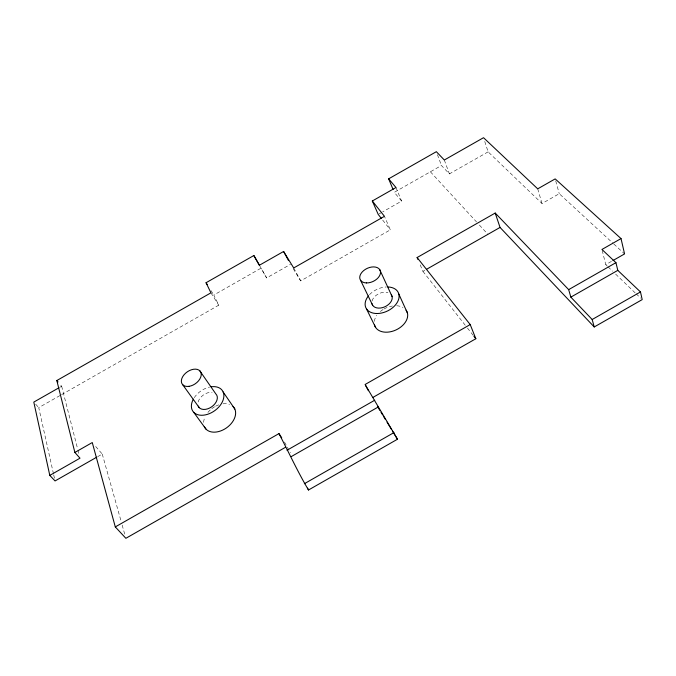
<?xml version="1.0" encoding="UTF-8"?>
<svg xmlns="http://www.w3.org/2000/svg" width="676" height="676" viewBox="0 0 676 676"><rect width="100%" height="100%" fill="white"/><g stroke="black" fill="none" stroke-linecap="round" stroke-linejoin="round"><path stroke-width="0.51" stroke-dasharray="3.38 2.54" d="M97.716 456.638L102.253 454.052L94.936 445.619M420.219 264.907L422.939 271.363L424.773 270.324M484.751 141.47L488.123 151.855L542.017 203.527L559.255 193.708L613.039 243.301M602.206 250.475L605.755 264.646L612.025 261.071M61.584 394.632L218.737 305.189L213.81 295.04L261.063 268.152L266.614 277.929L290.545 264.308M488.123 151.855L449.388 173.901L441.436 165.493L394.277 192.33L401.612 201.093L382.717 211.85M59.86 387.264L61.66 386.241L59.243 383.385M53.472 473.808L38.743 407.636L60.671 395.156M379.118 213.895L381.813 212.357M293.215 268.676L300.685 280.895L390.348 229.848L384.45 216.312M613.808 244.002L624.565 253.922M605.755 264.646L607.268 266.107M608.028 266.834L612.583 271.203M615.625 274.118L635.364 293.046M636.124 293.773L640.679 298.141M430.392 171.78L476.563 221.981M479.402 225.074L487.92 234.344M35.651 404.172L38.743 407.636M382.684 220.097L390.348 229.848M422.939 271.363L466.803 327.235M467.454 328.054L473.259 335.448M284.495 442.045L290.426 452.785M211.039 290.646L213.81 295.04M210.929 292.835L218.737 305.189M259.905 266.158L266.614 277.929M293.705 267.966L300.685 280.895M395.975 187.522L401.612 201.093M437.44 154.643L441.436 165.493M444.326 160.009L449.388 173.901M537.716 188.841L542.017 203.527M102.253 454.052L121.038 521.044M122.17 525.108L124.73 534.243M555.723 180.872L559.255 193.708M61.66 386.241L77.681 449.067M77.934 450.081L78.974 454.137M53.7 474.831L54.832 479.918M374.31 321.345A17.593 12.075 -25 0 1 376.777 315.396M380.343 311.535A17.593 12.075 -25 0 1 383.224 309.439M384.002 308.983A17.593 12.075 -25 0 1 392.443 306M396.668 305.763A17.593 12.075 -25 0 1 403.006 307.47M369.493 294.694A17.914 12.033 -25.2 0 1 386.317 286.962M203.637 422.382A17.686 12.092 -35.7 0 1 205.065 416.889M207.921 412.428A17.686 12.092 -35.7 0 1 211.106 409.25M211.816 408.676A17.686 12.092 -35.7 0 1 214.85 406.648M215.644 406.217A17.686 12.092 -35.7 0 1 218.914 404.797M223.029 403.817A17.686 12.092 -35.7 0 1 229.553 404.375M372.045 301.023A10.748 7.216 -25.2 0 1 387.956 292.564M194.249 397.665A18.015 12.041 -35.4 0 1 209.568 387.078M198.11 402.026A10.808 7.225 -35.4 0 1 212.146 392.317"/><path stroke-width="1.01" d="M96.803 457.153L55.06 480.94L49.796 475.397L80.005 458.184L74.875 452.464L92.274 442.552L115.3 526.917L125.871 538.299L285.424 447.318M417.886 259.381L417.109 257.539L495.212 213.05L568.668 289.632L570.848 297.136L592.168 319.511L594.229 326.964L642.2 299.603L640.485 291.947L617.796 270.366L615.946 262.668L601.953 249.461L621.024 238.586L624.565 253.922L612.921 260.564M426.598 269.276L500.046 227.432L594.229 326.964M115.3 526.917L278.968 433.603L281.731 437.828M373.101 397.319L475.836 338.735L470.209 324.573L365.091 384.5L397.48 439.231L308.501 489.999C297.643 471.78 288.855 452.379 278.968 433.603M287.013 450.25L374.724 400.226M568.668 289.632L615.946 262.668M291.212 456.621L378.29 406.96M570.848 297.136L617.796 270.366M304.344 483.729L393.973 432.589M592.168 319.511L640.485 291.947M74.875 452.464L56.818 380.537L210.929 292.835L206.053 282.729L253.863 255.528L259.516 265.44M393.069 189.441L388.641 178.836L436.35 151.686L444.326 160.009L483.526 137.701L537.716 188.841L555.173 178.895L621.024 238.586M388.641 178.836L395.975 187.522L372.315 200.992L384.45 216.312L293.705 267.966L283.599 251.472L259.381 265.254L253.863 255.528M58.964 387.77L33.8 402.093L49.796 475.397M56.818 380.537L58.026 381.957M417.109 257.539L470.209 324.573M381.408 218.475L378.222 214.41L372.315 200.992M473.901 336.268L475.836 338.735M193.725 412.318L206.019 429.142M182.731 384.762L199.276 407.704M199.766 370.761L215.838 393.931A10.808 7.225 -35.4 0 1 211.622 406.859A10.808 7.225 -35.4 0 1 198.237 406.124M223.122 391.945L234.851 409.073M206.053 282.729L207.16 284.495M377.681 406.842L379.878 410.442M380.985 412.233L382.633 414.937M383.731 416.737L385.379 419.433M387.035 422.137L391.429 429.328M392.528 431.127L397.48 439.231M283.599 251.472L288.567 260.64M365.564 385.396L368.403 390.728M366.51 308.94L375.645 327.522M307.597 488.14L308.501 489.999M360.57 280.295L372.713 305.4M379.616 269.445L392.105 296.519M398.848 294.119L407.434 313.03M495.212 213.05L500.046 227.432M233.043 406.496A17.686 12.092 -35.7 0 1 226.375 427.967A17.686 12.092 -35.7 0 1 204.304 426.48M211.225 386.782A18.015 12.041 -35.4 0 1 223.088 400.133A18.015 12.041 -35.4 0 1 201.194 415.267A18.015 12.041 -35.4 0 1 193.37 399.127M391.32 294.804A10.748 7.216 -25.2 0 1 384.982 306.743A10.748 7.216 -25.2 0 1 371.969 303.676M406.099 310.166A17.593 12.075 -25 0 1 395.874 330.006A17.593 12.075 -25 0 1 374.42 324.624M387.999 286.962A17.914 12.033 -25.2 0 1 397.446 302.113A17.914 12.033 -25.2 0 1 373.389 313.157A17.914 12.033 -25.2 0 1 368.378 295.97M366.426 282.931A11.002 7.174 -25.4 0 0 380.402 271.152A11.002 7.174 -25.4 0 0 363.553 270.679A11.002 7.174 -25.4 0 0 366.426 282.931M188.984 386.342A11.069 7.183 -35.1 0 0 200.831 372.299A11.069 7.183 -35.1 0 0 184.058 374.757A11.069 7.183 -35.1 0 0 188.984 386.342"/></g></svg>
